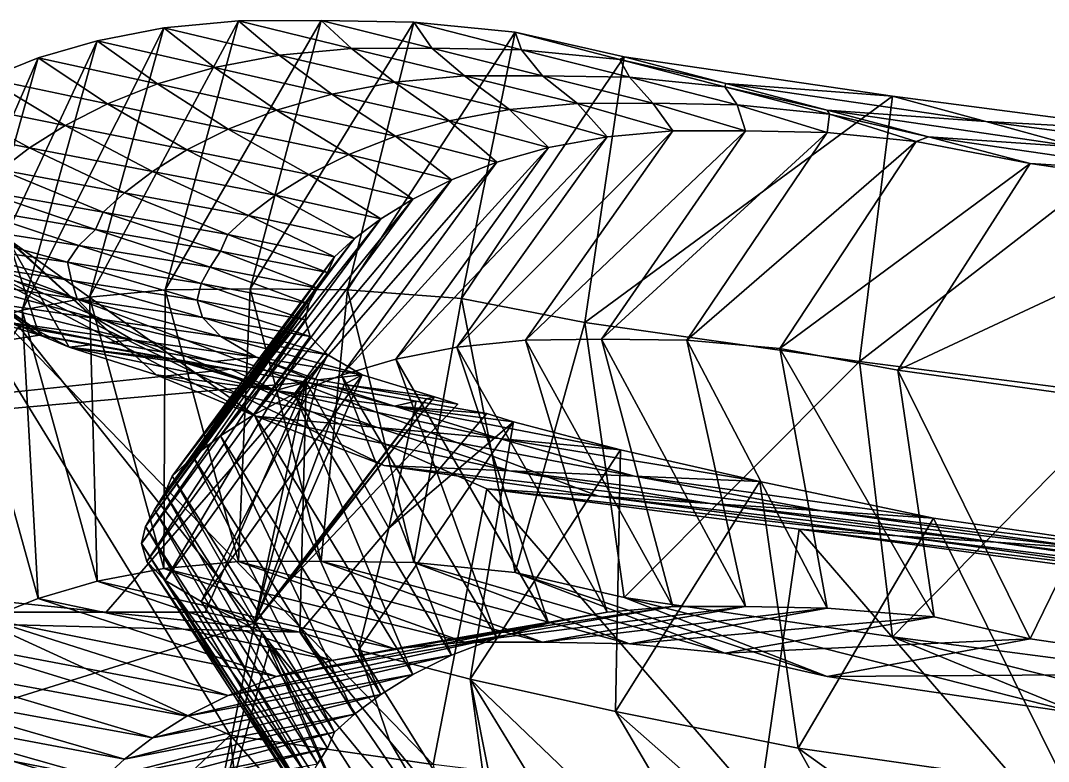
# Model space of a CAD drawing. Extents: x -4 to 137, y -13 to 10.
# Drawn here: x 3.74 to 10.7, y -5.97 to -0.95 of the extents above; entities that cross this region are included whole.
import ezdxf

# ---------------------------------------------------------------- set-up
doc = ezdxf.new("R2010")
doc.units = 0
doc.header["$MEASUREMENT"] = 0

msp = doc.modelspace()

# ---------------------------------------------------------------- linework, layer by layer
for points in [[(4.720871, -2.775061, -38.155674), (5.217178, -0.955498, -37.857491), (4.208588, -2.824563, -36.911705)], [(4.712112, -1.003008, -36.630508), (4.208588, -2.824563, -36.911705), (5.217178, -0.955498, -37.857491)], [(4.712112, -1.003008, -36.630508), (5.217178, -0.955498, -37.857491), (5.492577, -1.186995, -36.29837)], [(5.296112, -2.769405, -39.238049), (5.777832, -0.952899, -38.913757), (4.720871, -2.775061, -38.155674)], [(5.217178, -0.955498, -37.857491), (4.720871, -2.775061, -38.155674), (5.777832, -0.952899, -38.913757)], [(5.217178, -0.955498, -37.857491), (5.777832, -0.952899, -38.913757), (5.982452, -1.141536, -37.483158)], [(5.982452, -1.141536, -37.483158), (5.492577, -1.186995, -36.29837), (5.217178, -0.955498, -37.857491)], [(5.777832, -0.952899, -38.913757), (5.296112, -2.769405, -39.238049), (6.405067, -0.963214, -39.759182)], [(5.956078, -2.77487, -40.124844), (6.405067, -0.963214, -39.759182), (5.296112, -2.769405, -39.238049)], [(5.777832, -0.952899, -38.913757), (6.405067, -0.963214, -39.759182), (6.52626, -1.13955, -38.503113)], [(6.52626, -1.13955, -38.503113), (5.982452, -1.141536, -37.483158), (5.777832, -0.952899, -38.913757)], [(6.405067, -0.963214, -39.759182), (5.956078, -2.77487, -40.124844), (7.091537, -1.030319, -40.362541)], [(6.405067, -0.963214, -39.759182), (7.091537, -1.030319, -40.362541), (7.134628, -1.149979, -39.319485)], [(7.134628, -1.149979, -39.319485), (6.52626, -1.13955, -38.503113), (6.405067, -0.963214, -39.759182)], [(4.208588, -2.824563, -36.911705), (4.712112, -1.003008, -36.630508), (3.75325, -2.91217, -35.537468)], [(4.26088, -1.089188, -35.26844), (3.75325, -2.91217, -35.537468), (4.712112, -1.003008, -36.630508)], [(4.26088, -1.089188, -35.26844), (4.712112, -1.003008, -36.630508), (5.054924, -1.269892, -34.98317)], [(5.492577, -1.186995, -36.29837), (5.054924, -1.269892, -34.98317), (4.712112, -1.003008, -36.630508)], [(6.726723, -2.834251, -40.794136), (7.091537, -1.030319, -40.362541), (5.956078, -2.77487, -40.124844)], [(7.091537, -1.030319, -40.362541), (6.726723, -2.834251, -40.794136), (7.829697, -1.199095, -40.692734)], [(7.091537, -1.030319, -40.362541), (7.829697, -1.199095, -40.692734), (7.800461, -1.215367, -39.902145)], [(7.800461, -1.215367, -39.902145), (7.134628, -1.149979, -39.319485), (7.091537, -1.030319, -40.362541)], [(3.75325, -2.91217, -35.537468), (4.26088, -1.089188, -35.26844), (3.352066, -3.029743, -34.066475)], [(3.862244, -1.205681, -33.806675), (3.352066, -3.029743, -34.066475), (4.26088, -1.089188, -35.26844)], [(3.862244, -1.205681, -33.806675), (4.26088, -1.089188, -35.26844), (4.668259, -1.382136, -33.571709)], [(5.054924, -1.269892, -34.98317), (4.668259, -1.382136, -33.571709), (4.26088, -1.089188, -35.26844)], [(5.492577, -1.186995, -36.29837), (5.982452, -1.141536, -37.483158), (6.273033, -1.370982, -35.96624)], [(5.982452, -1.141536, -37.483158), (6.52626, -1.13955, -38.503113), (6.747742, -1.327573, -37.108826)], [(6.747742, -1.327573, -37.108826), (6.273033, -1.370982, -35.96624), (5.982452, -1.141536, -37.483158)], [(6.52626, -1.13955, -38.503113), (7.134628, -1.149979, -39.319485), (7.274689, -1.326199, -38.092472)], [(7.274689, -1.326199, -38.092472), (6.747742, -1.327573, -37.108826), (6.52626, -1.13955, -38.503113)], [(7.134628, -1.149979, -39.319485), (7.800461, -1.215367, -39.902145), (7.864212, -1.336743, -38.879791)], [(7.864212, -1.336743, -38.879791), (7.274689, -1.326199, -38.092472), (7.134628, -1.149979, -39.319485)], [(3.352066, -3.029743, -34.066475), (3.862244, -1.205681, -33.806675), (3.003082, -3.16905, -32.533081)], [(3.514969, -1.34413, -32.280605), (3.003082, -3.16905, -32.533081), (3.862244, -1.205681, -33.806675)], [(3.514969, -1.34413, -32.280605), (3.862244, -1.205681, -33.806675), (4.331406, -1.515645, -32.098167)], [(4.668259, -1.382136, -33.571709), (4.331406, -1.515645, -32.098167), (3.862244, -1.205681, -33.806675)], [(5.054924, -1.269892, -34.98317), (5.492577, -1.186995, -36.29837), (5.848946, -1.450595, -34.697899)], [(6.273033, -1.370982, -35.96624), (5.848946, -1.450595, -34.697899), (5.492577, -1.186995, -36.29837)], [(7.563171, -2.997656, -41.170158), (7.829697, -1.199095, -40.692734), (6.726723, -2.834251, -40.794136)], [(7.829697, -1.199095, -40.692734), (7.563171, -2.997656, -41.170158), (9.645493, -1.464323, -41.291203)], [(8.516441, -1.379226, -40.221069), (7.800461, -1.215367, -39.902145), (7.829697, -1.199095, -40.692734)], [(7.800461, -1.215367, -39.902145), (8.516441, -1.379226, -40.221069), (8.509399, -1.400416, -39.441746)], [(8.509399, -1.400416, -39.441746), (7.864212, -1.336743, -38.879791), (7.800461, -1.215367, -39.902145)], [(7.829697, -1.199095, -40.692734), (9.645493, -1.464323, -41.291203), (8.516441, -1.379226, -40.221069)], [(4.668259, -1.382136, -33.571709), (5.054924, -1.269892, -34.98317), (5.474281, -1.558592, -33.336739)], [(5.848946, -1.450595, -34.697899), (5.474281, -1.558592, -33.336739), (5.054924, -1.269892, -34.98317)], [(3.217789, -1.496181, -30.72562), (3.514969, -1.34413, -32.280605), (4.043167, -1.66233, -30.596708)], [(4.331406, -1.515645, -32.098167), (4.043167, -1.66233, -30.596708), (3.514969, -1.34413, -32.280605)], [(4.331406, -1.515645, -32.098167), (4.668259, -1.382136, -33.571709), (5.147881, -1.687159, -31.915726)], [(5.474281, -1.558592, -33.336739), (5.147881, -1.687159, -31.915726), (4.668259, -1.382136, -33.571709)], [(5.848946, -1.450595, -34.697899), (6.273033, -1.370982, -35.96624), (6.642982, -1.631298, -34.412624)], [(6.273033, -1.370982, -35.96624), (6.747742, -1.327573, -37.108826), (7.053513, -1.554969, -35.634102)], [(7.053513, -1.554969, -35.634102), (6.642982, -1.631298, -34.412624), (6.273033, -1.370982, -35.96624)], [(6.747742, -1.327573, -37.108826), (7.274689, -1.326199, -38.092472), (7.513039, -1.51361, -36.734493)], [(7.513039, -1.51361, -36.734493), (7.053513, -1.554969, -35.634102), (6.747742, -1.327573, -37.108826)], [(7.274689, -1.326199, -38.092472), (7.864212, -1.336743, -38.879791), (8.023125, -1.512848, -37.681835)], [(8.023125, -1.512848, -37.681835), (7.513039, -1.51361, -36.734493), (7.274689, -1.326199, -38.092472)], [(7.864212, -1.336743, -38.879791), (8.509399, -1.400416, -39.441746), (8.593773, -1.523509, -38.440094)], [(8.593773, -1.523509, -38.440094), (8.023125, -1.512848, -37.681835), (7.864212, -1.336743, -38.879791)], [(9.203201, -1.559358, -39.749401), (8.509399, -1.400416, -39.441746), (8.516441, -1.379226, -40.221069)], [(10.277641, -1.636768, -40.799103), (8.516441, -1.379226, -40.221069), (9.645493, -1.464323, -41.291203)], [(8.516441, -1.379226, -40.221069), (10.277641, -1.636768, -40.799103), (9.203201, -1.559358, -39.749401)], [(5.474281, -1.558592, -33.336739), (5.848946, -1.450595, -34.697899), (6.280296, -1.735048, -33.101776)], [(6.642982, -1.631298, -34.412624), (6.280296, -1.735048, -33.101776), (5.848946, -1.450595, -34.697899)], [(8.509399, -1.400416, -39.441746), (9.203201, -1.559358, -39.749401), (9.218346, -1.585465, -38.981339)], [(9.218346, -1.585465, -38.981339), (8.593773, -1.523509, -38.440094), (8.509399, -1.400416, -39.441746)], [(2.969452, -1.653477, -29.177111), (3.217789, -1.496181, -30.72562), (3.802322, -1.814106, -29.101503)], [(4.043167, -1.66233, -30.596708), (3.802322, -1.814106, -29.101503), (3.217789, -1.496181, -30.72562)], [(4.043167, -1.66233, -30.596708), (4.331406, -1.515645, -32.098167), (4.868584, -1.828479, -30.467796)], [(5.147881, -1.687159, -31.915726), (4.868584, -1.828479, -30.467796), (4.331406, -1.515645, -32.098167)], [(7.053513, -1.554969, -35.634102), (7.513039, -1.51361, -36.734493), (7.713402, -1.738956, -35.301971)], [(7.513039, -1.51361, -36.734493), (8.023125, -1.512848, -37.681835), (8.157738, -1.699648, -36.360161)], [(8.157738, -1.699648, -36.360161), (7.713402, -1.738956, -35.301971), (7.513039, -1.51361, -36.734493)], [(9.421288, -3.261285, -41.78228), (9.645493, -1.464323, -41.291203), (7.563171, -2.997656, -41.170158)], [(8.023125, -1.512848, -37.681835), (8.593773, -1.523509, -38.440094), (8.650978, -1.699497, -37.271191)], [(8.650978, -1.699497, -37.271191), (8.157738, -1.699648, -36.360161), (8.023125, -1.512848, -37.681835)], [(8.593773, -1.523509, -38.440094), (9.218346, -1.585465, -38.981339), (9.202766, -1.710275, -38.000397)], [(9.202766, -1.710275, -38.000397), (8.650978, -1.699497, -37.271191), (8.593773, -1.523509, -38.440094)], [(9.645493, -1.464323, -41.291203), (9.421288, -3.261285, -41.78228), (11.438484, -1.699428, -41.804405)], [(9.645493, -1.464323, -41.291203), (11.438484, -1.699428, -41.804405), (10.277641, -1.636768, -40.799103)], [(5.147881, -1.687159, -31.915726), (5.474281, -1.558592, -33.336739), (5.964333, -1.858673, -31.733284)], [(6.280296, -1.735048, -33.101776), (5.964333, -1.858673, -31.733284), (5.474281, -1.558592, -33.336739)], [(6.642982, -1.631298, -34.412624), (7.053513, -1.554969, -35.634102), (7.316444, -1.812001, -34.12735)], [(7.713402, -1.738956, -35.301971), (7.316444, -1.812001, -34.12735), (7.053513, -1.554969, -35.634102)], [(9.806694, -1.770514, -38.520935), (9.202766, -1.710275, -38.000397), (9.218346, -1.585465, -38.981339)], [(9.203201, -1.559358, -39.749401), (10.909798, -1.809211, -40.306995), (9.889923, -1.73949, -39.277733)], [(10.909798, -1.809211, -40.306995), (9.203201, -1.559358, -39.749401), (10.277641, -1.636768, -40.799103)], [(9.889923, -1.73949, -39.277733), (9.218346, -1.585465, -38.981339), (9.203201, -1.559358, -39.749401)], [(9.218346, -1.585465, -38.981339), (9.889923, -1.73949, -39.277733), (9.806694, -1.770514, -38.520935)], [(3.802322, -1.814106, -29.101503), (3.607651, -1.962887, -27.646717), (2.969452, -1.653477, -29.177111)], [(3.802322, -1.814106, -29.101503), (4.043167, -1.66233, -30.596708), (4.635178, -1.974734, -29.025898)], [(4.868584, -1.828479, -30.467796), (4.635178, -1.974734, -29.025898), (4.043167, -1.66233, -30.596708)], [(6.280296, -1.735048, -33.101776), (6.642982, -1.631298, -34.412624), (6.965721, -1.911503, -32.86681)], [(7.316444, -1.812001, -34.12735), (6.965721, -1.911503, -32.86681), (6.642982, -1.631298, -34.412624)], [(12.016724, -1.86505, -41.294785), (10.277641, -1.636768, -40.799103), (11.438484, -1.699428, -41.804405)], [(10.277641, -1.636768, -40.799103), (12.016724, -1.86505, -41.294785), (10.909798, -1.809211, -40.306995)], [(4.868584, -1.828479, -30.467796), (5.147881, -1.687159, -31.915726), (5.693954, -1.994628, -30.338879)], [(5.964333, -1.858673, -31.733284), (5.693954, -1.994628, -30.338879), (5.147881, -1.687159, -31.915726)], [(5.964333, -1.858673, -31.733284), (6.280296, -1.735048, -33.101776), (6.66021, -2.030188, -31.550842)], [(6.965721, -1.911503, -32.86681), (6.66021, -2.030188, -31.550842), (6.280296, -1.735048, -33.101776)], [(6.696587, -3.162999, -35.98975), (6.281929, -3.244098, -34.746384), (7.713402, -1.738956, -35.301971)], [(7.316444, -1.812001, -34.12735), (7.713402, -1.738956, -35.301971), (6.281929, -3.244098, -34.746384)], [(7.160683, -3.116456, -37.109673), (6.696587, -3.162999, -35.98975), (8.157738, -1.699648, -36.360161)], [(7.713402, -1.738956, -35.301971), (8.157738, -1.699648, -36.360161), (6.696587, -3.162999, -35.98975)], [(7.675896, -3.110103, -38.073631), (7.160683, -3.116456, -37.109673), (8.650978, -1.699497, -37.271191)], [(8.157738, -1.699648, -36.360161), (8.650978, -1.699497, -37.271191), (7.160683, -3.116456, -37.109673)], [(8.650978, -1.699497, -37.271191), (9.202766, -1.710275, -38.000397), (7.675896, -3.110103, -38.073631)], [(8.252251, -3.115926, -38.845131), (7.675896, -3.110103, -38.073631), (9.202766, -1.710275, -38.000397)], [(9.202766, -1.710275, -38.000397), (9.806694, -1.770514, -38.520935), (8.252251, -3.115926, -38.845131)], [(11.241028, -3.495553, -42.302624), (11.438484, -1.699428, -41.804405), (9.421288, -3.261285, -41.78228)], [(10.576668, -1.919621, -38.626823), (9.806694, -1.770514, -38.520935), (9.889923, -1.73949, -39.277733)], [(9.889923, -1.73949, -39.277733), (11.541954, -1.981657, -39.814896), (10.576668, -1.919621, -38.626823)], [(11.541954, -1.981657, -39.814896), (9.889923, -1.73949, -39.277733), (10.909798, -1.809211, -40.306995)], [(8.883064, -3.172669, -39.3955), (8.252251, -3.115926, -38.845131), (9.806694, -1.770514, -38.520935)], [(9.806694, -1.770514, -38.520935), (10.576668, -1.919621, -38.626823), (8.883064, -3.172669, -39.3955)], [(3.607651, -1.962887, -27.646717), (3.802322, -1.814106, -29.101503), (4.446548, -2.11811, -27.622978)], [(4.635178, -1.974734, -29.025898), (4.446548, -2.11811, -27.622978), (3.802322, -1.814106, -29.101503)], [(4.635178, -1.974734, -29.025898), (4.868584, -1.828479, -30.467796), (5.468033, -2.135363, -28.950287)], [(5.693954, -1.994628, -30.338879), (5.468033, -2.135363, -28.950287), (4.868584, -1.828479, -30.467796)], [(5.693954, -1.994628, -30.338879), (5.964333, -1.858673, -31.733284), (6.398766, -2.160777, -30.209965)], [(6.281929, -3.244098, -34.746384), (5.915611, -3.352261, -33.411934), (7.316444, -1.812001, -34.12735)], [(6.965721, -1.911503, -32.86681), (7.316444, -1.812001, -34.12735), (5.915611, -3.352261, -33.411934)], [(6.66021, -2.030188, -31.550842), (6.398766, -2.160777, -30.209965), (5.964333, -1.858673, -31.733284)], [(5.915611, -3.352261, -33.411934), (5.596489, -3.48, -32.018707), (6.965721, -1.911503, -32.86681)], [(6.66021, -2.030188, -31.550842), (6.965721, -1.911503, -32.86681), (5.596489, -3.48, -32.018707)], [(9.681946, -3.319955, -39.516937), (8.883064, -3.172669, -39.3955), (10.576668, -1.919621, -38.626823)], [(10.576668, -1.919621, -38.626823), (12.17411, -2.154101, -39.143547), (9.681946, -3.319955, -39.516937)], [(12.17411, -2.154101, -39.143547), (10.576668, -1.919621, -38.626823), (11.541954, -1.981657, -39.814896)], [(3.457932, -2.100587, -26.266525), (3.607651, -1.962887, -27.646717), (4.301483, -2.250789, -26.291988)], [(4.446548, -2.11811, -27.622978), (4.301483, -2.250789, -26.291988), (3.607651, -1.962887, -27.646717)], [(4.446548, -2.11811, -27.622978), (4.635178, -1.974734, -29.025898), (5.285423, -2.273334, -27.599236)], [(5.468033, -2.135363, -28.950287), (5.285423, -2.273334, -27.599236), (4.635178, -1.974734, -29.025898)], [(5.468033, -2.135363, -28.950287), (5.693954, -1.994628, -30.338879), (6.180305, -2.295992, -28.87468)], [(6.398766, -2.160777, -30.209965), (6.180305, -2.295992, -28.87468), (5.693954, -1.994628, -30.338879)], [(5.596489, -3.48, -32.018707), (5.323418, -3.619821, -30.599045), (6.66021, -2.030188, -31.550842)], [(6.398766, -2.160777, -30.209965), (6.66021, -2.030188, -31.550842), (5.323418, -3.619821, -30.599045)], [(3.343735, -2.214385, -25.080736), (3.457932, -2.100587, -26.266525), (4.250168, -2.367704, -25.086254)], [(4.301483, -2.250789, -26.291988), (4.250168, -2.367704, -25.086254), (3.457932, -2.100587, -26.266525)], [(4.301483, -2.250789, -26.291988), (4.446548, -2.11811, -27.622978), (5.145004, -2.400992, -26.317451)], [(5.285423, -2.273334, -27.599236), (5.145004, -2.400992, -26.317451), (4.446548, -2.11811, -27.622978)], [(5.285423, -2.273334, -27.599236), (5.468033, -2.135363, -28.950287), (6.003746, -2.428557, -27.575497)], [(6.180305, -2.295992, -28.87468), (6.003746, -2.428557, -27.575497), (5.468033, -2.135363, -28.950287)], [(11.35051, -3.551105, -40.06208), (9.681946, -3.319955, -39.516937), (12.17411, -2.154101, -39.143547)], [(3.008972, -2.299766, -24.150038), (3.343735, -2.214385, -25.080736), (4.136139, -2.476503, -23.961967)], [(4.250168, -2.367704, -25.086254), (4.136139, -2.476503, -23.961967), (3.343735, -2.214385, -25.080736)], [(5.323418, -3.619821, -30.599045), (5.095238, -3.764234, -29.185263), (6.398766, -2.160777, -30.209965)], [(6.180305, -2.295992, -28.87468), (6.398766, -2.160777, -30.209965), (5.095238, -3.764234, -29.185263)], [(4.250168, -2.367704, -25.086254), (4.301483, -2.250789, -26.291988), (5.095314, -2.513463, -25.15629)], [(5.145004, -2.400992, -26.317451), (5.095314, -2.513463, -25.15629), (4.301483, -2.250789, -26.291988)], [(5.095238, -3.764234, -29.185263), (4.910789, -3.905748, -27.809696), (6.180305, -2.295992, -28.87468)], [(6.003746, -2.428557, -27.575497), (6.180305, -2.295992, -28.87468), (4.910789, -3.905748, -27.809696)], [(5.145004, -2.400992, -26.317451), (5.285423, -2.273334, -27.599236), (5.867958, -2.551194, -26.342918)], [(6.003746, -2.428557, -27.575497), (5.867958, -2.551194, -26.342918), (5.285423, -2.273334, -27.599236)], [(3.003296, -2.433776, -23.395975), (3.008972, -2.299766, -24.150038), (4.059799, -2.588782, -22.845488)], [(4.136139, -2.476503, -23.961967), (4.059799, -2.588782, -22.845488), (3.008972, -2.299766, -24.150038)], [(4.059799, -2.588782, -22.845488), (4.087936, -2.712239, -21.696447), (3.003296, -2.433776, -23.395975)], [(3.229294, -2.578519, -21.509293), (3.003296, -2.433776, -23.395975), (4.087936, -2.712239, -21.696447)], [(3.113022, -2.454401, -14.183396), (3.658691, -2.432048, -15.290351), (5.335487, -3.63054, -14.765541)], [(4.660995, -3.35009, -16.319513), (5.335487, -3.63054, -14.765541), (3.658691, -2.432048, -15.290351)], [(3.658691, -2.432048, -15.290351), (3.663498, -2.445647, -16.908186), (4.660995, -3.35009, -16.319513)], [(4.136139, -2.476503, -23.961967), (4.250168, -2.367704, -25.086254), (5.026337, -2.622917, -24.032677)], [(5.095314, -2.513463, -25.15629), (5.026337, -2.622917, -24.032677), (4.250168, -2.367704, -25.086254)], [(4.910789, -3.905748, -27.809696), (4.768959, -4.036873, -26.504677), (6.003746, -2.428557, -27.575497)], [(5.867958, -2.551194, -26.342918), (6.003746, -2.428557, -27.575497), (4.768959, -4.036873, -26.504677)], [(5.095314, -2.513463, -25.15629), (5.145004, -2.400992, -26.317451), (5.819923, -2.659222, -25.226328)], [(5.867958, -2.551194, -26.342918), (5.819923, -2.659222, -25.226328), (5.145004, -2.400992, -26.317451)], [(6.898232, -4.122, -11.836518), (3.113022, -2.454401, -12.212553), (7.654541, -4.17187, -12.594121)], [(6.20475, -3.964232, -13.004992), (7.654541, -4.17187, -12.594121), (3.113022, -2.454401, -12.212553)], [(6.898232, -4.122, -11.836518), (6.534782, -5.987885, -11.739391), (3.113022, -2.454401, -12.212553)], [(3.113022, -2.454401, -12.212553), (3.113022, -2.454401, -14.183396), (6.20475, -3.964232, -13.004992)], [(5.160446, -5.790287, -12.01738), (3.113022, -2.454401, -12.212553), (6.534782, -5.987885, -11.739391)], [(5.335487, -3.63054, -14.765541), (6.20475, -3.964232, -13.004992), (3.113022, -2.454401, -14.183396)], [(5.160446, -5.790287, -12.01738), (3.508072, -5.028249, -12.338095), (3.113022, -2.454401, -12.212553)], [(3.663498, -2.445647, -16.908186), (3.4702, -2.779432, -17.615314), (3.859863, -3.052255, -17.620075)], [(4.071732, -3.163229, -17.296448), (4.660995, -3.35009, -16.319513), (3.663498, -2.445647, -16.908186)], [(3.663498, -2.445647, -16.908186), (3.859863, -3.052255, -17.620075), (4.071732, -3.163229, -17.296448)], [(4.059799, -2.588782, -22.845488), (4.136139, -2.476503, -23.961967), (4.96508, -2.732419, -22.944965)], [(5.026337, -2.622917, -24.032677), (4.96508, -2.732419, -22.944965), (4.136139, -2.476503, -23.961967)], [(4.768959, -4.036873, -26.504677), (4.718803, -4.15259, -25.322483), (5.867958, -2.551194, -26.342918)], [(5.819923, -2.659222, -25.226328), (5.867958, -2.551194, -26.342918), (4.718803, -4.15259, -25.322483)], [(5.026337, -2.622917, -24.032677), (5.095314, -2.513463, -25.15629), (5.753212, -2.764356, -24.145847)], [(5.819923, -2.659222, -25.226328), (5.753212, -2.764356, -24.145847), (5.095314, -2.513463, -25.15629)], [(4.087936, -2.712239, -21.696447), (4.12471, -2.835637, -20.636066), (3.229294, -2.578519, -21.509293)], [(3.275497, -2.707445, -20.401499), (3.229294, -2.578519, -21.509293), (4.12471, -2.835637, -20.636066)], [(4.087936, -2.712239, -21.696447), (4.059799, -2.588782, -22.845488), (4.938583, -2.845034, -21.8915)], [(4.96508, -2.732419, -22.944965), (4.938583, -2.845034, -21.8915), (4.059799, -2.588782, -22.845488)], [(4.96508, -2.732419, -22.944965), (5.026337, -2.622917, -24.032677), (5.693993, -2.869557, -23.09989)], [(5.753212, -2.764356, -24.145847), (5.693993, -2.869557, -23.09989), (5.026337, -2.622917, -24.032677)], [(3.871445, -3.081169, -17.653316), (2.50975, -2.664972, -17.653316), (-3.155075, -4.186769, -17.653318)], [(2.50975, -2.664972, -17.653316), (3.871445, -3.081169, -17.653316), (2.99556, -2.665063, -17.653318)], [(3.461838, -2.79753, -17.653318), (2.99556, -2.665063, -17.653318), (3.871445, -3.081169, -17.653316)], [(4.12471, -2.835637, -20.636066), (4.252884, -2.96853, -19.608135), (3.275497, -2.707445, -20.401499)], [(3.407822, -2.845192, -19.335545), (3.275497, -2.707445, -20.401499), (4.252884, -2.96853, -19.608135)], [(4.938583, -2.845034, -21.8915), (4.973892, -2.963828, -20.870638), (4.087936, -2.712239, -21.696447)], [(4.12471, -2.835637, -20.636066), (4.087936, -2.712239, -21.696447), (4.973892, -2.963828, -20.870638)], [(4.718803, -4.15259, -25.322483), (4.649124, -4.265162, -24.178516), (5.819923, -2.659222, -25.226328)], [(5.753212, -2.764356, -24.145847), (5.819923, -2.659222, -25.226328), (4.649124, -4.265162, -24.178516)], [(3.4702, -2.779432, -17.615314), (3.461838, -2.79753, -17.653318), (3.859863, -3.052255, -17.620075)], [(4.208588, -2.824563, -36.911705), (4.712112, -4.661781, -37.059235), (4.720871, -2.775061, -38.155674)], [(4.649124, -4.265162, -24.178516), (4.587265, -4.377568, -23.071079), (5.753212, -2.764356, -24.145847)], [(5.693993, -2.869557, -23.09989), (5.753212, -2.764356, -24.145847), (4.587265, -4.377568, -23.071079)], [(5.217178, -4.61427, -38.286217), (4.720871, -2.775061, -38.155674), (4.712112, -4.661781, -37.059235)], [(4.720871, -2.775061, -38.155674), (5.217178, -4.61427, -38.286217), (5.296112, -2.769405, -39.238049)], [(4.938583, -2.845034, -21.8915), (4.96508, -2.732419, -22.944965), (5.668358, -2.977791, -22.086872)], [(5.693993, -2.869557, -23.09989), (5.668358, -2.977791, -22.086872), (4.96508, -2.732419, -22.944965)], [(5.777832, -4.611672, -39.342484), (5.296112, -2.769405, -39.238049), (5.217178, -4.61427, -38.286217)], [(5.296112, -2.769405, -39.238049), (5.777832, -4.611672, -39.342484), (5.956078, -2.77487, -40.124844)], [(6.405067, -4.621984, -40.187908), (5.956078, -2.77487, -40.124844), (5.777832, -4.611672, -39.342484)], [(5.956078, -2.77487, -40.124844), (6.405067, -4.621984, -40.187908), (6.726723, -2.834251, -40.794136)], [(4.252884, -2.96853, -19.608135), (4.500763, -3.114126, -18.681356), (3.407822, -2.845192, -19.335545)], [(3.663635, -2.99603, -18.371862), (3.407822, -2.845192, -19.335545), (4.500763, -3.114126, -18.681356)], [(3.871445, -3.081169, -17.653316), (3.859863, -3.052255, -17.620075), (3.461838, -2.79753, -17.653318)], [(3.75325, -2.91217, -35.537468), (4.26088, -4.747962, -35.697166), (4.208588, -2.824563, -36.911705)], [(4.973892, -2.963828, -20.870638), (5.098, -3.09187, -19.880722), (4.12471, -2.835637, -20.636066)], [(4.252884, -2.96853, -19.608135), (4.12471, -2.835637, -20.636066), (5.098, -3.09187, -19.880722)], [(4.712112, -4.661781, -37.059235), (4.208588, -2.824563, -36.911705), (4.26088, -4.747962, -35.697166)], [(5.668358, -2.977791, -22.086872), (5.702477, -3.09202, -21.105206), (4.938583, -2.845034, -21.8915)], [(4.973892, -2.963828, -20.870638), (4.938583, -2.845034, -21.8915), (5.702477, -3.09202, -21.105206)], [(7.091537, -4.689091, -40.791267), (6.726723, -2.834251, -40.794136), (6.405067, -4.621984, -40.187908)], [(6.726723, -2.834251, -40.794136), (7.091537, -4.689091, -40.791267), (7.563171, -2.997656, -41.170158)], [(3.352066, -3.029743, -34.066475), (3.862244, -4.864453, -34.235405), (3.75325, -2.91217, -35.537468)], [(4.26088, -4.747962, -35.697166), (3.75325, -2.91217, -35.537468), (3.862244, -4.864453, -34.235405)], [(4.587265, -4.377568, -23.071079), (4.560501, -4.492784, -21.998468), (5.693993, -2.869557, -23.09989)], [(5.668358, -2.977791, -22.086872), (5.693993, -2.869557, -23.09989), (4.560501, -4.492784, -21.998468)], [(5.098, -3.09187, -19.880722), (5.337929, -3.232222, -18.99085), (4.252884, -2.96853, -19.608135)], [(4.500763, -3.114126, -18.681356), (4.252884, -2.96853, -19.608135), (5.337929, -3.232222, -18.99085)], [(4.560501, -4.492784, -21.998468), (4.596115, -4.613787, -20.958998), (5.668358, -2.977791, -22.086872)], [(5.702477, -3.09202, -21.105206), (5.668358, -2.977791, -22.086872), (4.596115, -4.613787, -20.958998)], [(5.702477, -3.09202, -21.105206), (5.822487, -3.215207, -20.153313), (4.973892, -2.963828, -20.870638)], [(5.098, -3.09187, -19.880722), (4.973892, -2.963828, -20.870638), (5.822487, -3.215207, -20.153313)], [(5.326927, -5.031764, -18.177498), (1.810547, -6.130318, -18.177498), (3.731094, -3.023669, -18.177498)], [(3.862244, -4.864453, -34.235405), (3.352066, -3.029743, -34.066475), (3.514969, -5.002903, -32.709332)], [(4.500763, -3.114126, -18.681356), (4.500763, -3.114126, -18.539869), (3.663635, -2.99603, -18.371862)], [(3.663635, -2.99603, -18.230377), (3.663635, -2.99603, -18.371862), (4.500763, -3.114126, -18.539869)], [(4.500763, -3.114126, -18.539869), (4.340714, -3.132445, -18.177498), (3.663635, -2.99603, -18.230377)], [(3.731094, -3.023669, -18.177498), (3.663635, -2.99603, -18.230377), (4.340714, -3.132445, -18.177498)], [(5.681305, -3.371903, -18.177498), (5.326927, -5.031764, -18.177498), (3.731094, -3.023669, -18.177498)], [(4.340714, -3.132445, -18.177498), (4.705032, -3.197526, -18.177498), (3.731094, -3.023669, -18.177498)], [(4.705032, -3.197526, -18.177498), (5.681305, -3.371903, -18.177498), (3.731094, -3.023669, -18.177498)], [(3.88974, -3.088666, -17.620712), (4.071732, -3.163229, -17.296448), (3.859863, -3.052255, -17.620075)], [(3.871445, -3.081169, -17.653316), (3.88974, -3.088666, -17.620712), (3.859863, -3.052255, -17.620075)], [(7.829697, -4.857867, -41.12146), (7.563171, -2.997656, -41.170158), (7.091537, -4.689091, -40.791267)], [(7.563171, -2.997656, -41.170158), (7.829697, -4.857867, -41.12146), (9.421288, -3.261285, -41.78228)], [(5.166092, -3.312364, -17.653318), (3.871445, -3.081169, -17.653316), (-3.155075, -4.186769, -17.653318)], [(4.846481, -3.25527, -17.653318), (3.871445, -3.081169, -17.653316), (5.166092, -3.312364, -17.653318)], [(4.229889, -3.145128, -17.653318), (3.871445, -3.081169, -17.653316), (4.846481, -3.25527, -17.653318)], [(4.229889, -3.145128, -17.653318), (4.215881, -3.146731, -17.621725), (3.871445, -3.081169, -17.653316)], [(3.88974, -3.088666, -17.620712), (3.871445, -3.081169, -17.653316), (4.215881, -3.146731, -17.621725)], [(4.071732, -3.163229, -17.296448), (3.88974, -3.088666, -17.620712), (4.215881, -3.146731, -17.621725)], [(4.500763, -3.114126, -18.539869), (4.705032, -3.197526, -18.177498), (4.340714, -3.132445, -18.177498)], [(5.337929, -3.232222, -18.99085), (5.337929, -3.232222, -18.849361), (4.500763, -3.114126, -18.681356)], [(4.500763, -3.114126, -18.539869), (4.500763, -3.114126, -18.681356), (5.337929, -3.232222, -18.849361)], [(5.337929, -3.232222, -18.849361), (5.055069, -3.259997, -18.177498), (4.500763, -3.114126, -18.539869)], [(4.705032, -3.197526, -18.177498), (4.500763, -3.114126, -18.539869), (5.055069, -3.259997, -18.177498)], [(4.596115, -4.613787, -20.958998), (4.721474, -4.743553, -19.950962), (5.702477, -3.09202, -21.105206)], [(5.822487, -3.215207, -20.153313), (5.702477, -3.09202, -21.105206), (4.721474, -4.743553, -19.950962)], [(5.822487, -3.215207, -20.153313), (6.054527, -3.350317, -19.300341), (5.098, -3.09187, -19.880722)], [(5.337929, -3.232222, -18.99085), (5.098, -3.09187, -19.880722), (6.054527, -3.350317, -19.300341)], [(6.696587, -3.162999, -35.98975), (7.160683, -3.116456, -37.109673), (7.713402, -4.957748, -35.679146)], [(7.160683, -3.116456, -37.109673), (7.675896, -3.110103, -38.073631), (8.157738, -4.91844, -36.737328)], [(8.157738, -4.91844, -36.737328), (7.713402, -4.957748, -35.679146), (7.160683, -3.116456, -37.109673)], [(7.675896, -3.110103, -38.073631), (8.252251, -3.115926, -38.845131), (8.650978, -4.91829, -37.648361)], [(8.650978, -4.91829, -37.648361), (8.157738, -4.91844, -36.737328), (7.675896, -3.110103, -38.073631)], [(8.252251, -3.115926, -38.845131), (8.883064, -3.172669, -39.3955), (9.202766, -4.929068, -38.377563)], [(9.202766, -4.929068, -38.377563), (8.650978, -4.91829, -37.648361), (8.252251, -3.115926, -38.845131)], [(4.071732, -3.163229, -17.296448), (4.215881, -3.146731, -17.621725), (4.781715, -3.247576, -17.623486)], [(4.660995, -3.35009, -16.319513), (4.071732, -3.163229, -17.296448), (5.467239, -3.456149, -16.699495)], [(4.071732, -3.163229, -17.296448), (4.853462, -3.26976, -17.623873), (5.467239, -3.456149, -16.699495)], [(4.071732, -3.163229, -17.296448), (4.781715, -3.247576, -17.623486), (4.853462, -3.26976, -17.623873)], [(4.215881, -3.146731, -17.621725), (4.229889, -3.145128, -17.653318), (4.781715, -3.247576, -17.623486)], [(4.846481, -3.25527, -17.653318), (4.781715, -3.247576, -17.623486), (4.229889, -3.145128, -17.653318)], [(5.055069, -3.259997, -18.177498), (5.681305, -3.371903, -18.177498), (4.705032, -3.197526, -18.177498)], [(6.281929, -3.244098, -34.746384), (6.696587, -3.162999, -35.98975), (7.316444, -5.030793, -34.504524)], [(7.713402, -4.957748, -35.679146), (7.316444, -5.030793, -34.504524), (6.696587, -3.162999, -35.98975)], [(8.883064, -3.172669, -39.3955), (9.681946, -3.319955, -39.516937), (9.927269, -4.989307, -38.718861)], [(9.927269, -4.989307, -38.718861), (9.202766, -4.929068, -38.377563), (8.883064, -3.172669, -39.3955)], [(4.721474, -4.743553, -19.950962), (4.963829, -4.885059, -19.043411), (5.822487, -3.215207, -20.153313)], [(4.781715, -3.247576, -17.623486), (4.846481, -3.25527, -17.653318), (4.853462, -3.26976, -17.623873)], [(4.896248, -3.275591, -17.641792), (4.853462, -3.26976, -17.623873), (4.846481, -3.25527, -17.653318)], [(4.937592, -3.271532, -17.653318), (4.896248, -3.275591, -17.641792), (4.846481, -3.25527, -17.653318)], [(4.937592, -3.271532, -17.653318), (4.846481, -3.25527, -17.653318), (5.166092, -3.312364, -17.653318)], [(4.907013, -3.278994, -17.624033), (5.467239, -3.456149, -16.699495), (4.853462, -3.26976, -17.623873)], [(4.896248, -3.275591, -17.641792), (4.907013, -3.278994, -17.624033), (4.853462, -3.26976, -17.623873)], [(6.054527, -3.350317, -19.300341), (5.822487, -3.215207, -20.153313), (4.963829, -4.885059, -19.043411)], [(5.337929, -3.232222, -18.849361), (5.681305, -3.371903, -18.177498), (5.055069, -3.259997, -18.177498)], [(6.054527, -3.350317, -19.300341), (6.054527, -3.350317, -19.158857), (5.337929, -3.232222, -18.99085)], [(5.337929, -3.232222, -18.849361), (5.337929, -3.232222, -18.99085), (6.054527, -3.350317, -19.158857)], [(6.054527, -3.350317, -19.158857), (5.755211, -3.385099, -18.177498), (5.337929, -3.232222, -18.849361)], [(5.681305, -3.371903, -18.177498), (5.337929, -3.232222, -18.849361), (5.755211, -3.385099, -18.177498)], [(5.915611, -3.352261, -33.411934), (6.281929, -3.244098, -34.746384), (6.965721, -5.130296, -33.24398)], [(7.316444, -5.030793, -34.504524), (6.965721, -5.130296, -33.24398), (6.281929, -3.244098, -34.746384)], [(9.645493, -5.123096, -41.719933), (9.421288, -3.261285, -41.78228), (7.829697, -4.857867, -41.12146)], [(9.421288, -3.261285, -41.78228), (9.645493, -5.123096, -41.719933), (11.241028, -3.495553, -42.302624)], [(5.675011, -3.400257, -17.653318), (5.166092, -3.312364, -17.653318), (-3.155075, -4.186769, -17.653318)], [(5.166092, -3.312364, -17.653318), (4.896248, -3.275591, -17.641792), (4.937592, -3.271532, -17.653318)], [(5.166092, -3.312364, -17.653318), (4.992477, -3.291007, -17.624243), (4.896248, -3.275591, -17.641792)], [(4.907013, -3.278994, -17.624033), (4.896248, -3.275591, -17.641792), (4.992477, -3.291007, -17.624243)], [(4.907013, -3.278994, -17.624033), (4.992477, -3.291007, -17.624243), (5.467239, -3.456149, -16.699495)], [(5.166092, -3.312364, -17.653318), (5.467239, -3.456149, -16.699495), (4.992477, -3.291007, -17.624243)], [(5.675011, -3.400257, -17.653318), (5.467239, -3.456149, -16.699495), (5.166092, -3.312364, -17.653318)], [(9.681946, -3.319955, -39.516937), (11.35051, -3.551105, -40.06208), (10.576668, -5.138414, -39.00399)], [(10.576668, -5.138414, -39.00399), (9.927269, -4.989307, -38.718861), (9.681946, -3.319955, -39.516937)], [(-3.155075, -4.186769, -17.653318), (4.321747, -4.956659, -17.653318), (5.675011, -3.400257, -17.653318)], [(4.321747, -4.956659, -17.653318), (4.992477, -4.956659, -17.653318), (5.675011, -3.400257, -17.653318)], [(5.335487, -3.63054, -14.765541), (4.660995, -3.35009, -16.319513), (6.158524, -3.706303, -15.378053)], [(5.467239, -3.456149, -16.699495), (6.158524, -3.706303, -15.378053), (4.660995, -3.35009, -16.319513)], [(4.963829, -4.885059, -19.043411), (4.963829, -4.885059, -18.901922), (6.054527, -3.350317, -19.300341)], [(6.054527, -3.350317, -19.158857), (6.054527, -3.350317, -19.300341), (4.963829, -4.885059, -18.901922)], [(5.326927, -5.031764, -18.177498), (6.054527, -3.350317, -19.158857), (4.963829, -4.885059, -18.901922)], [(4.992477, -4.956659, -17.653318), (5.632759, -5.091654, -17.653318), (5.675011, -3.400257, -17.653318)], [(6.545265, -3.500314, -18.332485), (6.054527, -3.350317, -19.158857), (5.326927, -5.031764, -18.177498)], [(5.755211, -3.385099, -18.177498), (5.326927, -5.031764, -18.177498), (5.681305, -3.371903, -18.177498)], [(5.932907, -3.416863, -18.177498), (5.326927, -5.031764, -18.177498), (5.755211, -3.385099, -18.177498)], [(5.467239, -3.456149, -16.699495), (5.675011, -3.400257, -17.653318), (6.273476, -3.562208, -17.079481)], [(5.596489, -3.48, -32.018707), (5.915611, -3.352261, -33.411934), (6.66021, -5.24898, -31.928013)], [(6.235741, -4.388619, -17.653318), (5.675011, -3.400257, -17.653318), (5.632759, -5.091654, -17.653318)], [(5.862228, -3.432554, -17.653318), (6.273476, -3.562208, -17.079481), (5.675011, -3.400257, -17.653318)], [(5.862228, -3.432554, -17.653318), (5.675011, -3.400257, -17.653318), (6.41996, -3.528849, -17.653318)], [(6.41996, -3.528849, -17.653318), (5.675011, -3.400257, -17.653318), (6.235741, -4.388619, -17.653318)], [(5.755211, -3.385099, -18.177498), (6.054527, -3.350317, -19.158857), (5.932907, -3.416863, -18.177498)], [(6.965721, -5.130296, -33.24398), (6.66021, -5.24898, -31.928013), (5.915611, -3.352261, -33.411934)], [(6.545265, -3.500314, -18.332485), (5.932907, -3.416863, -18.177498), (6.054527, -3.350317, -19.158857)], [(6.489632, -3.512983, -18.177498), (5.326927, -5.031764, -18.177498), (5.932907, -3.416863, -18.177498)], [(6.158524, -3.706303, -15.378053), (5.467239, -3.456149, -16.699495), (6.981575, -3.782066, -15.990563)], [(6.273476, -3.562208, -17.079481), (6.981575, -3.782066, -15.990563), (5.467239, -3.456149, -16.699495)], [(6.41996, -3.528849, -17.653318), (6.273476, -3.562208, -17.079481), (5.862228, -3.432554, -17.653318)], [(6.545265, -3.500314, -18.332485), (6.489632, -3.512983, -18.177498), (5.932907, -3.416863, -18.177498)], [(5.323418, -3.619821, -30.599045), (5.596489, -3.48, -32.018707), (6.398766, -5.37957, -30.587137)], [(5.536125, -4.774986, -18.177498), (6.545265, -3.500314, -18.332485), (5.326927, -5.031764, -18.177498)], [(5.536125, -4.774986, -18.177498), (5.326927, -5.031764, -18.177498), (6.489632, -3.512983, -18.177498)], [(6.545265, -3.500314, -18.332485), (5.536125, -4.774986, -18.177498), (6.702286, -3.549658, -18.177498)], [(6.702286, -3.549658, -18.177498), (5.536125, -4.774986, -18.177498), (6.489632, -3.512983, -18.177498)], [(6.66021, -5.24898, -31.928013), (6.398766, -5.37957, -30.587137), (5.596489, -3.48, -32.018707)], [(6.898911, -3.611447, -17.653318), (6.41996, -3.528849, -17.653318), (6.235741, -4.388619, -17.653318)], [(6.41996, -3.528849, -17.653318), (6.898911, -3.611447, -17.653318), (6.273476, -3.562208, -17.079481)], [(6.545265, -3.500314, -18.332485), (6.702286, -3.549658, -18.177498), (6.489632, -3.512983, -18.177498)], [(11.438484, -5.3582, -42.233135), (11.241028, -3.495553, -42.302624), (9.645493, -5.123096, -41.719933)], [(6.235741, -4.388619, -17.653318), (7.079727, -3.668267, -17.459469), (6.898911, -3.611447, -17.653318)], [(6.981575, -3.782066, -15.990563), (6.273476, -3.562208, -17.079481), (7.804611, -3.857829, -16.603075)], [(7.079727, -3.668267, -17.459469), (7.804611, -3.857829, -16.603075), (6.273476, -3.562208, -17.079481)], [(7.079727, -3.668267, -17.459469), (6.273476, -3.562208, -17.079481), (6.898911, -3.611447, -17.653318)], [(12.17411, -5.372893, -39.520714), (10.576668, -5.138414, -39.00399), (11.35051, -3.551105, -40.06208)], [(5.095238, -3.764234, -29.185263), (5.323418, -3.619821, -30.599045), (6.180305, -5.514784, -29.251852)], [(6.398766, -5.37957, -30.587137), (6.180305, -5.514784, -29.251852), (5.323418, -3.619821, -30.599045)], [(6.20475, -3.964232, -13.004992), (5.335487, -3.63054, -14.765541), (7.051849, -4.000251, -13.922985)], [(6.158524, -3.706303, -15.378053), (7.051849, -4.000251, -13.922985), (5.335487, -3.63054, -14.765541)], [(6.029312, -5.215198, -17.098509), (6.786476, -5.409888, -16.198353), (7.079727, -3.668267, -17.459469)], [(7.079727, -3.668267, -17.459469), (6.235741, -4.388619, -17.653318), (6.029312, -5.215198, -17.098509)], [(7.804611, -3.857829, -16.603075), (7.079727, -3.668267, -17.459469), (6.786476, -5.409888, -16.198353)], [(7.051849, -4.000251, -13.922985), (6.158524, -3.706303, -15.378053), (7.898972, -4.03627, -14.840976)], [(6.981575, -3.782066, -15.990563), (7.898972, -4.03627, -14.840976), (6.158524, -3.706303, -15.378053)], [(4.910789, -3.905748, -27.809696), (5.095238, -3.764234, -29.185263), (6.003746, -5.647349, -27.952667)], [(6.180305, -5.514784, -29.251852), (6.003746, -5.647349, -27.952667), (5.095238, -3.764234, -29.185263)], [(7.898972, -4.03627, -14.840976), (6.981575, -3.782066, -15.990563), (8.746063, -4.072289, -15.758968)], [(7.804611, -3.857829, -16.603075), (8.746063, -4.072289, -15.758968), (6.981575, -3.782066, -15.990563)], [(6.786476, -5.409888, -16.198353), (7.769844, -5.629238, -15.312513), (7.804611, -3.857829, -16.603075)], [(8.746063, -4.072289, -15.758968), (7.804611, -3.857829, -16.603075), (7.769844, -5.629238, -15.312513)], [(4.768959, -4.036873, -26.504677), (4.910789, -3.905748, -27.809696), (5.867958, -5.769987, -26.720089)], [(6.003746, -5.647349, -27.952667), (5.867958, -5.769987, -26.720089), (4.910789, -3.905748, -27.809696)], [(7.654541, -4.17187, -12.594121), (6.20475, -3.964232, -13.004992), (8.410851, -4.221739, -13.351722)], [(7.051849, -4.000251, -13.922985), (8.410851, -4.221739, -13.351722), (6.20475, -3.964232, -13.004992)], [(8.410851, -4.221739, -13.351722), (7.051849, -4.000251, -13.922985), (9.16716, -4.271608, -14.109323)], [(7.898972, -4.03627, -14.840976), (9.16716, -4.271608, -14.109323), (7.051849, -4.000251, -13.922985)], [(4.718803, -4.15259, -25.322483), (4.768959, -4.036873, -26.504677), (5.819923, -5.878015, -25.603498)], [(5.867958, -5.769987, -26.720089), (5.819923, -5.878015, -25.603498), (4.768959, -4.036873, -26.504677)], [(7.769844, -5.629238, -15.312513), (9.006729, -5.876609, -14.574912), (8.746063, -4.072289, -15.758968)], [(9.16716, -4.271608, -14.109323), (7.898972, -4.03627, -14.840976), (9.923462, -4.321479, -15.005837)], [(8.746063, -4.072289, -15.758968), (9.923462, -4.321479, -15.005837), (7.898972, -4.03627, -14.840976)], [(9.923462, -4.321479, -15.005837), (8.746063, -4.072289, -15.758968), (9.006729, -5.876609, -14.574912)], [(4.649124, -4.265162, -24.178516), (4.718803, -4.15259, -25.322483), (5.753212, -5.983148, -24.523018)], [(5.819923, -5.878015, -25.603498), (5.753212, -5.983148, -24.523018), (4.718803, -4.15259, -25.322483)], [(6.534782, -5.987885, -11.739391), (6.898232, -4.122, -11.836518), (8.745697, -6.254442, -11.242942)], [(9.014366, -4.394729, -11.287395), (6.898232, -4.122, -11.836518), (9.679382, -4.439564, -12.034493)], [(7.654541, -4.17187, -12.594121), (9.679382, -4.439564, -12.034493), (6.898232, -4.122, -11.836518)], [(9.014366, -4.394729, -11.287395), (8.745697, -6.254442, -11.242942), (6.898232, -4.122, -11.836518)], [(9.679382, -4.439564, -12.034493), (7.654541, -4.17187, -12.594121), (10.344383, -4.484399, -12.781599)], [(8.410851, -4.221739, -13.351722), (10.344383, -4.484399, -12.781599), (7.654541, -4.17187, -12.594121)], [(4.321747, -4.956659, -17.653318), (-3.155075, -4.186769, -17.653318), (0.357971, -4.956576, -17.653316)], [(10.344383, -4.484399, -12.781599), (8.410851, -4.221739, -13.351722), (11.009392, -4.529234, -13.528706)], [(9.16716, -4.271608, -14.109323), (11.009392, -4.529234, -13.528706), (8.410851, -4.221739, -13.351722)], [(4.587265, -4.377568, -23.071079), (4.649124, -4.265162, -24.178516), (5.693993, -6.08835, -23.477062)], [(5.753212, -5.983148, -24.523018), (5.693993, -6.08835, -23.477062), (4.649124, -4.265162, -24.178516)], [(11.009392, -4.529234, -13.528706), (9.16716, -4.271608, -14.109323), (11.674377, -4.574068, -14.41472)], [(9.923462, -4.321479, -15.005837), (11.674377, -4.574068, -14.41472), (9.16716, -4.271608, -14.109323)], [(4.560501, -4.492784, -21.998468), (4.587265, -4.377568, -23.071079), (5.668358, -6.196584, -22.464043)], [(5.693993, -6.08835, -23.477062), (5.668358, -6.196584, -22.464043), (4.587265, -4.377568, -23.071079)], [(9.006729, -5.876609, -14.574912), (10.825569, -6.137983, -13.908822), (9.923462, -4.321479, -15.005837)], [(11.674377, -4.574068, -14.41472), (9.923462, -4.321479, -15.005837), (10.825569, -6.137983, -13.908822)], [(5.632759, -5.091654, -17.653318), (6.029312, -5.215198, -17.098509), (6.235741, -4.388619, -17.653318)], [(8.745697, -6.254442, -11.242942), (9.014366, -4.394729, -11.287395), (10.861267, -6.538943, -10.742705)], [(11.109558, -4.67933, -10.786306), (9.014366, -4.394729, -11.287395), (11.669762, -4.719306, -11.516926)], [(9.679382, -4.439564, -12.034493), (11.669762, -4.719306, -11.516926), (9.014366, -4.394729, -11.287395)], [(11.109558, -4.67933, -10.786306), (10.861267, -6.538943, -10.742705), (9.014366, -4.394729, -11.287395)], [(11.669762, -4.719306, -11.516926), (9.679382, -4.439564, -12.034493), (12.22998, -4.759282, -12.247553)], [(10.344383, -4.484399, -12.781599), (12.22998, -4.759282, -12.247553), (9.679382, -4.439564, -12.034493)], [(5.668358, -6.196584, -22.464043), (5.702477, -6.310812, -21.48238), (4.560501, -4.492784, -21.998468)], [(4.596115, -4.613787, -20.958998), (4.560501, -4.492784, -21.998468), (5.702477, -6.310812, -21.48238)], [(12.22998, -4.759282, -12.247553), (10.344383, -4.484399, -12.781599), (12.790192, -4.799257, -12.978178)], [(11.009392, -4.529234, -13.528706), (12.790192, -4.799257, -12.978178), (10.344383, -4.484399, -12.781599)], [(4.712112, -4.661781, -37.059235), (4.26088, -4.747962, -35.697166), (6.273033, -5.204689, -36.41547)], [(5.702477, -6.310812, -21.48238), (5.822487, -6.434001, -20.530481), (4.596115, -4.613787, -20.958998)], [(4.721474, -4.743553, -19.950962), (4.596115, -4.613787, -20.958998), (5.822487, -6.434001, -20.530481)], [(5.217178, -4.61427, -38.286217), (4.712112, -4.661781, -37.059235), (6.747742, -5.161279, -37.558052)], [(6.273033, -5.204689, -36.41547), (6.747742, -5.161279, -37.558052), (4.712112, -4.661781, -37.059235)], [(5.777832, -4.611672, -39.342484), (5.217178, -4.61427, -38.286217), (7.274689, -5.159905, -38.541695)], [(6.747742, -5.161279, -37.558052), (7.274689, -5.159905, -38.541695), (5.217178, -4.61427, -38.286217)], [(6.405067, -4.621984, -40.187908), (5.777832, -4.611672, -39.342484), (7.864197, -5.170449, -39.32901)], [(7.274689, -5.159905, -38.541695), (7.864197, -5.170449, -39.32901), (5.777832, -4.611672, -39.342484)], [(7.091537, -4.689091, -40.791267), (6.405067, -4.621984, -40.187908), (8.509399, -5.234123, -39.890968)], [(7.864197, -5.170449, -39.32901), (8.509399, -5.234123, -39.890968), (6.405067, -4.621984, -40.187908)], [(7.829697, -4.857867, -41.12146), (7.091537, -4.689091, -40.791267), (9.203201, -5.393064, -40.198624)], [(8.509399, -5.234123, -39.890968), (9.203201, -5.393064, -40.198624), (7.091537, -4.689091, -40.791267)], [(4.26088, -4.747962, -35.697166), (3.862244, -4.864453, -34.235405), (5.848946, -5.284302, -35.147121)], [(5.848946, -5.284302, -35.147121), (6.273033, -5.204689, -36.41547), (4.26088, -4.747962, -35.697166)], [(5.822487, -6.434001, -20.530481), (6.054527, -6.56911, -19.677511), (4.721474, -4.743553, -19.950962)], [(4.963829, -4.885059, -19.043411), (4.721474, -4.743553, -19.950962), (6.054527, -6.56911, -19.677511)], [(3.862244, -4.864453, -34.235405), (3.514969, -5.002903, -32.709332), (5.474281, -5.392298, -33.785969)], [(5.474281, -5.392298, -33.785969), (5.848946, -5.284302, -35.147121), (3.862244, -4.864453, -34.235405)], [(9.645493, -5.123096, -41.719933), (7.829697, -4.857867, -41.12146), (10.909798, -5.642919, -40.756218)], [(9.203201, -5.393064, -40.198624), (10.909798, -5.642919, -40.756218), (7.829697, -4.857867, -41.12146)], [(6.054527, -6.56911, -19.677511), (6.054527, -6.56911, -19.536028), (4.963829, -4.885059, -19.043411)], [(4.963829, -4.885059, -18.901922), (4.963829, -4.885059, -19.043411), (6.054527, -6.56911, -19.536028)], [(6.054527, -6.56911, -19.536028), (5.37542, -5.095369, -18.177498), (4.963829, -4.885059, -18.901922)], [(5.326927, -5.031764, -18.177498), (4.963829, -4.885059, -18.901922), (5.37542, -5.095369, -18.177498)], [(6.747742, -5.161279, -37.558052), (6.273033, -5.204689, -36.41547), (8.157738, -4.91844, -36.737328)], [(7.713402, -4.957748, -35.679146), (8.157738, -4.91844, -36.737328), (6.273033, -5.204689, -36.41547)], [(7.274689, -5.159905, -38.541695), (6.747742, -5.161279, -37.558052), (8.650978, -4.91829, -37.648361)], [(8.157738, -4.91844, -36.737328), (8.650978, -4.91829, -37.648361), (6.747742, -5.161279, -37.558052)], [(8.650978, -4.91829, -37.648361), (9.202766, -4.929068, -38.377563), (7.274689, -5.159905, -38.541695)], [(7.864197, -5.170449, -39.32901), (7.274689, -5.159905, -38.541695), (9.202766, -4.929068, -38.377563)], [(9.202766, -4.929068, -38.377563), (9.927269, -4.989307, -38.718861), (7.864197, -5.170449, -39.32901)], [(6.887573, -6.93504, -17.653318), (-1.184799, -4.956551, -17.653316), (3.084534, -6.642771, -17.653316)], [(-1.184799, -4.956551, -17.653316), (6.887573, -6.93504, -17.653318), (0.357971, -4.956576, -17.653316)], [(5.632759, -5.091654, -17.653318), (0.357971, -4.956576, -17.653316), (6.887573, -6.93504, -17.653318)], [(5.632759, -5.091654, -17.653318), (4.321747, -4.956659, -17.653318), (0.357971, -4.956576, -17.653316)], [(3.514969, -5.002903, -32.709332), (3.217789, -5.154953, -31.15435), (5.147881, -5.520865, -32.364952)], [(5.147881, -5.520865, -32.364952), (5.474281, -5.392298, -33.785969), (3.514969, -5.002903, -32.709332)], [(4.321747, -4.956659, -17.653318), (5.632759, -5.091654, -17.653318), (4.992477, -4.956659, -17.653318)], [(6.273033, -5.204689, -36.41547), (5.848946, -5.284302, -35.147121), (7.713402, -4.957748, -35.679146)], [(7.316444, -5.030793, -34.504524), (7.713402, -4.957748, -35.679146), (5.848946, -5.284302, -35.147121)], [(8.509399, -5.234123, -39.890968), (7.864197, -5.170449, -39.32901), (9.927269, -4.989307, -38.718861)], [(9.927269, -4.989307, -38.718861), (10.576668, -5.138414, -39.00399), (8.509399, -5.234123, -39.890968)], [(3.792862, -7.089836, -12.848217), (-0.590118, -5.697312, -13.779535), (3.508072, -5.028249, -12.338095)], [(4.905357, -7.112175, -18.177498), (1.810547, -6.130318, -18.177498), (5.326927, -5.031764, -18.177498)], [(3.508072, -5.028249, -12.338095), (5.160446, -5.790287, -12.01738), (3.792862, -7.089836, -12.848217)], [(5.37542, -5.095369, -18.177498), (4.905357, -7.112175, -18.177498), (5.326927, -5.031764, -18.177498)], [(5.848946, -5.284302, -35.147121), (5.474281, -5.392298, -33.785969), (7.316444, -5.030793, -34.504524)], [(6.965721, -5.130296, -33.24398), (7.316444, -5.030793, -34.504524), (5.474281, -5.392298, -33.785969)], [(5.434227, -5.172101, -18.177498), (4.905357, -7.112175, -18.177498), (5.37542, -5.095369, -18.177498)], [(5.474281, -5.392298, -33.785969), (5.147881, -5.520865, -32.364952), (6.965721, -5.130296, -33.24398)], [(6.66021, -5.24898, -31.928013), (6.965721, -5.130296, -33.24398), (5.147881, -5.520865, -32.364952)], [(5.37542, -5.095369, -18.177498), (6.054527, -6.56911, -19.536028), (5.434227, -5.172101, -18.177498)], [(6.239487, -5.827821, -17.653318), (6.029312, -5.215198, -17.098509), (5.632759, -5.091654, -17.653318)], [(6.239487, -5.827821, -17.653318), (5.632759, -5.091654, -17.653318), (6.887573, -6.93504, -17.653318)], [(9.203201, -5.393064, -40.198624), (8.509399, -5.234123, -39.890968), (10.576668, -5.138414, -39.00399)], [(10.576668, -5.138414, -39.00399), (12.17411, -5.372893, -39.520714), (9.203201, -5.393064, -40.198624)], [(10.909798, -5.642919, -40.756218), (12.594971, -5.864378, -41.234383), (9.645493, -5.123096, -41.719933)], [(11.438484, -5.3582, -42.233135), (9.645493, -5.123096, -41.719933), (12.594971, -5.864378, -41.234383)], [(3.217789, -5.154953, -31.15435), (2.969452, -5.312248, -29.605839), (4.868584, -5.662186, -30.917019)], [(4.868584, -5.662186, -30.917019), (5.147881, -5.520865, -32.364952), (3.217789, -5.154953, -31.15435)], [(6.221764, -6.127624, -18.177498), (4.905357, -7.112175, -18.177498), (5.434227, -5.172101, -18.177498)], [(6.424675, -6.719106, -18.709656), (5.434227, -5.172101, -18.177498), (6.054527, -6.56911, -19.536028)], [(6.424675, -6.719106, -18.709656), (6.221764, -6.127624, -18.177498), (5.434227, -5.172101, -18.177498)], [(6.029312, -5.215198, -17.098509), (6.963074, -6.701387, -17.653318), (6.786476, -5.409888, -16.198353)], [(6.963074, -6.701387, -17.653318), (6.029312, -5.215198, -17.098509), (6.239487, -5.827821, -17.653318)], [(5.147881, -5.520865, -32.364952), (4.868584, -5.662186, -30.917019), (6.66021, -5.24898, -31.928013)], [(6.398766, -5.37957, -30.587137), (6.66021, -5.24898, -31.928013), (4.868584, -5.662186, -30.917019)], [(2.969452, -5.312248, -29.605839), (2.768738, -5.466436, -28.099186), (4.635178, -5.80844, -29.475121)], [(4.635178, -5.80844, -29.475121), (4.868584, -5.662186, -30.917019), (2.969452, -5.312248, -29.605839)], [(-0.590118, -5.697312, -13.779535), (3.792862, -7.089836, -12.848217), (-0.958237, -5.427791, -15.003995)], [(3.073196, -6.743739, -14.69284), (-0.958237, -5.427791, -15.003995), (3.792862, -7.089836, -12.848217)], [(4.868584, -5.662186, -30.917019), (4.635178, -5.80844, -29.475121), (6.398766, -5.37957, -30.587137)], [(6.180305, -5.514784, -29.251852), (6.398766, -5.37957, -30.587137), (4.635178, -5.80844, -29.475121)], [(7.769844, -5.629238, -15.312513), (6.786476, -5.409888, -16.198353), (8.746063, -7.29098, -16.136999)], [(7.804611, -7.076562, -16.980761), (8.746063, -7.29098, -16.136999), (6.786476, -5.409888, -16.198353)], [(6.786476, -5.409888, -16.198353), (7.065048, -6.813126, -17.653318), (7.804611, -7.076562, -16.980761)], [(7.065048, -6.813126, -17.653318), (6.786476, -5.409888, -16.198353), (6.963074, -6.701387, -17.653318)], [(10.909798, -5.642919, -40.756218), (9.203201, -5.393064, -40.198624), (12.17411, -5.372893, -39.520714)], [(2.768738, -5.466436, -28.099186), (2.621262, -5.609555, -26.666386), (4.446548, -5.951817, -28.072203)], [(4.446548, -5.951817, -28.072203), (4.635178, -5.80844, -29.475121), (2.768738, -5.466436, -28.099186)], [(4.635178, -5.80844, -29.475121), (4.446548, -5.951817, -28.072203), (6.180305, -5.514784, -29.251852)], [(6.003746, -5.647349, -27.952667), (6.180305, -5.514784, -29.251852), (4.446548, -5.951817, -28.072203)], [(2.36055, -5.705487, -25.626415), (1.37587, -5.607273, -24.437902), (4.063171, -6.301716, -24.483679)], [(3.955368, -6.410335, -23.398438), (4.063171, -6.301716, -24.483679), (1.37587, -5.607273, -24.437902)], [(1.37587, -5.607273, -24.437902), (1.971786, -6.05498, -22.165535), (3.955368, -6.410335, -23.398438)], [(2.621262, -5.609555, -26.666386), (2.36055, -5.705487, -25.626415), (4.301483, -6.084496, -26.741211)], [(4.301483, -6.084496, -26.741211), (4.446548, -5.951817, -28.072203), (2.621262, -5.609555, -26.666386)], [(9.006729, -5.876609, -14.574912), (7.769844, -5.629238, -15.312513), (9.930206, -7.533589, -15.440036)], [(8.746063, -7.29098, -16.136999), (9.930206, -7.533589, -15.440036), (7.769844, -5.629238, -15.312513)], [(4.250168, -6.20141, -25.535479), (4.301483, -6.084496, -26.741211), (2.36055, -5.705487, -25.626415)], [(4.063171, -6.301716, -24.483679), (4.250168, -6.20141, -25.535479), (2.36055, -5.705487, -25.626415)], [(4.446548, -5.951817, -28.072203), (4.301483, -6.084496, -26.741211), (6.003746, -5.647349, -27.952667)], [(5.867958, -5.769987, -26.720089), (6.003746, -5.647349, -27.952667), (4.301483, -6.084496, -26.741211)], [(4.301483, -6.084496, -26.741211), (4.250168, -6.20141, -25.535479), (5.867958, -5.769987, -26.720089)], [(5.819923, -5.878015, -25.603498), (5.867958, -5.769987, -26.720089), (4.250168, -6.20141, -25.535479)], [(5.357651, -7.586985, -12.515726), (3.792862, -7.089836, -12.848217), (5.160446, -5.790287, -12.01738)], [(6.534782, -5.987885, -11.739391), (6.898232, -7.780771, -12.265244), (5.160446, -5.790287, -12.01738)], [(5.357651, -7.586985, -12.515726), (5.160446, -5.790287, -12.01738), (6.898232, -7.780771, -12.265244)], [(6.963074, -6.701387, -17.653318), (6.239487, -5.827821, -17.653318), (6.887573, -6.93504, -17.653318)], [(4.250168, -6.20141, -25.535479), (4.063171, -6.301716, -24.483679), (5.819923, -5.878015, -25.603498)], [(5.753212, -5.983148, -24.523018), (5.819923, -5.878015, -25.603498), (4.063171, -6.301716, -24.483679)], [(10.825569, -6.137983, -13.908822), (9.006729, -5.876609, -14.574912), (11.671539, -7.791603, -14.802635)], [(9.930206, -7.533589, -15.440036), (11.671539, -7.791603, -14.802635), (9.006729, -5.876609, -14.574912)]]:
    msp.add_3dface(points)

doc.saveas('drawing.dxf')
